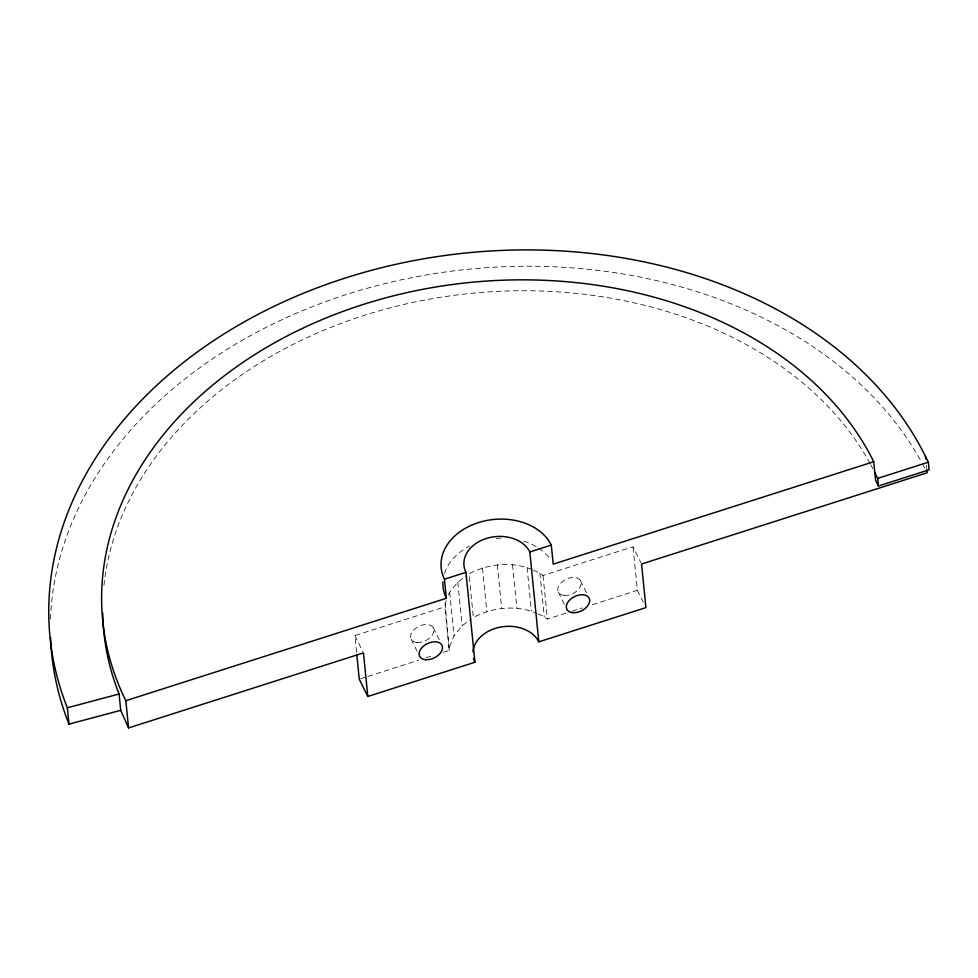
<?xml version="1.0" encoding="UTF-8"?>
<svg xmlns="http://www.w3.org/2000/svg" width="978" height="978" viewBox="0 0 978 978"><rect width="100%" height="100%" fill="white"/><g stroke="black" fill="none" stroke-linecap="round" stroke-linejoin="round"><path stroke-width="0.73" stroke-dasharray="4.89 3.67" d="M443.45 652.289L449.257 650.431L444.904 606.837L446.237 600.565M449.257 650.431L445.1 603.353M448.511 594.979L449.648 592.191L457.802 582.13L466.763 575.516M449.44 646.947L454 635.773L462.154 625.724L471.115 619.111M532.191 569.697C512.044 561.005 488.144 563.719 469 573.866L473.352 617.46C492.496 607.314 516.396 604.6 536.543 613.292M356.567 652.13L354.916 635.59L444.904 606.837M533.475 570.26L539.905 573.059L543.022 575.492L633.01 546.739L640.896 562.705M360.711 678.72L366.518 676.862M367.972 676.397L418.767 660.162M426.029 657.852L433.291 655.529M537.827 613.854L544.245 616.653L547.362 619.074L570.59 611.666M572.044 611.201L582.203 607.949M592.362 604.697L637.363 590.333L633.01 546.739M637.363 590.333L643.279 602.301M580.504 580.724L586.433 592.692M558.352 592.167L564.929 605.468M433.315 627.754L440.552 642.387M411.163 639.196L417.08 651.177M354.916 635.59L362.801 651.556M926.398 465.516L926.679 468.425M543.022 575.492L547.362 619.074M539.905 573.059L544.245 616.653M527.056 567.448L531.409 611.042M512.533 564.636L516.885 608.23M497.337 564.807L501.69 608.402M482.484 567.961L486.836 611.543M457.802 582.13L462.154 625.724M449.648 592.191L454 635.773M50.526 618.952A453.107 340.919 -5.7 0 1 422.019 275.723A453.107 340.919 -5.7 0 1 921.679 462.337M922.388 463.633A453.107 340.919 -5.7 0 1 925.139 468.853M103.949 585.321A399.036 300.246 -5.7 0 1 440.369 297.324A399.036 300.246 -5.7 0 1 869.98 463.34M870.701 464.66A399.036 300.246 -5.7 0 1 872.804 468.633M444.513 573.463A57.005 42.898 -5.7 0 1 469.55 546.103M496.213 538.462A57.005 42.898 -5.7 0 1 503.67 538.157M523.743 541.189A57.005 42.898 -5.7 0 1 536.286 546.665M538.744 548.218A57.005 42.898 -5.7 0 1 550.198 559.135M417.105 642.424A12.469 7.91 -26.3 0 0 433.926 629.746A12.469 7.91 -26.3 0 0 415.687 628.267A12.469 7.91 -26.3 0 0 417.105 642.424M564.294 595.394A12.469 7.91 -26.3 0 0 581.115 582.717A12.469 7.91 -26.3 0 0 562.888 581.238A12.469 7.91 -26.3 0 0 564.294 595.394"/><path stroke-width="1.47" d="M465.944 572.35L474.917 662.253L367.814 696.47L363.461 652.888L128.558 727.938L125.844 700.688L446.371 598.279L444.464 579.208L465.944 572.35A34.083 25.648 -5.7 0 1 486.2 538.511A34.083 25.648 -5.7 0 1 529.831 551.934L551.311 545.076L553.206 564.147L873.733 461.726L875.591 480.259L878.44 486.017L929.1 469.831L928.342 462.203L925.494 456.445A453.107 340.919 -5.7 0 0 358.95 273.84A453.107 340.919 -5.7 0 0 67.348 707.791L68.986 724.136L120.71 710.334L119.084 693.989A399.036 300.246 -5.7 0 1 102.727 612.986M878.44 486.017L877.669 478.389L928.342 462.203M472.924 651.751A34.083 25.648 -5.7 0 1 502.069 626.812A34.083 25.648 -5.7 0 1 538.805 641.837L645.908 607.619L641.556 564.025L927.12 472.79L926.826 469.88M67.348 707.791L119.084 693.989M874.821 472.631L877.669 478.389M367.814 696.47L359.268 679.184L356.86 655.138M120.71 710.334L128.558 727.938M925.494 456.445L925.738 458.988M529.831 551.934L538.805 641.837M68.986 724.136A453.107 340.919 -5.7 0 1 50.55 637.546M125.844 700.688A399.036 300.246 -5.7 0 1 362.985 304.537A399.036 300.246 -5.7 0 1 873.733 461.726M446.371 598.279A57.005 42.898 -5.7 0 1 442.961 581.861M474.917 662.253A34.083 25.648 -5.7 0 1 473.486 658.426M444.464 579.208A57.005 42.898 -5.7 0 1 478.34 522.619A57.005 42.898 -5.7 0 1 551.311 545.076M425.65 659.71A12.469 7.91 -26.3 0 0 442.472 647.033A12.469 7.91 -26.3 0 0 424.244 645.553A12.469 7.91 -26.3 0 0 425.65 659.71M572.851 612.68A12.469 7.91 -26.3 0 0 589.673 600.003A12.469 7.91 -26.3 0 0 571.433 598.524A12.469 7.91 -26.3 0 0 572.851 612.68"/></g></svg>
